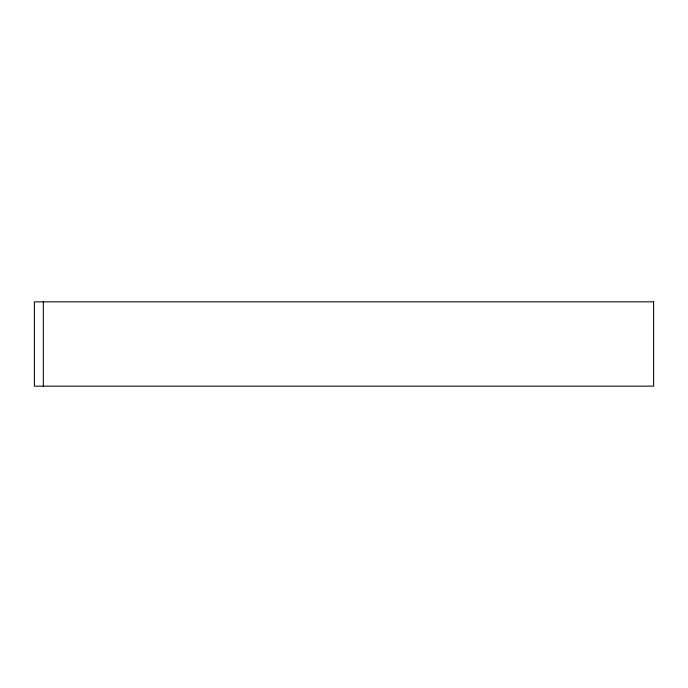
<?xml version="1.0" encoding="UTF-8"?>
<svg xmlns="http://www.w3.org/2000/svg" width="688" height="688" viewBox="0 0 688 688"><rect width="100%" height="100%" fill="white"/><g stroke="black" fill="none" stroke-linecap="round" stroke-linejoin="round"><path stroke-width="1.03" d="M43.318 301.817L43.318 386.149M653.6 301.817L34.4 301.851L34.4 386.183L653.6 386.149L653.6 301.817"/></g></svg>
